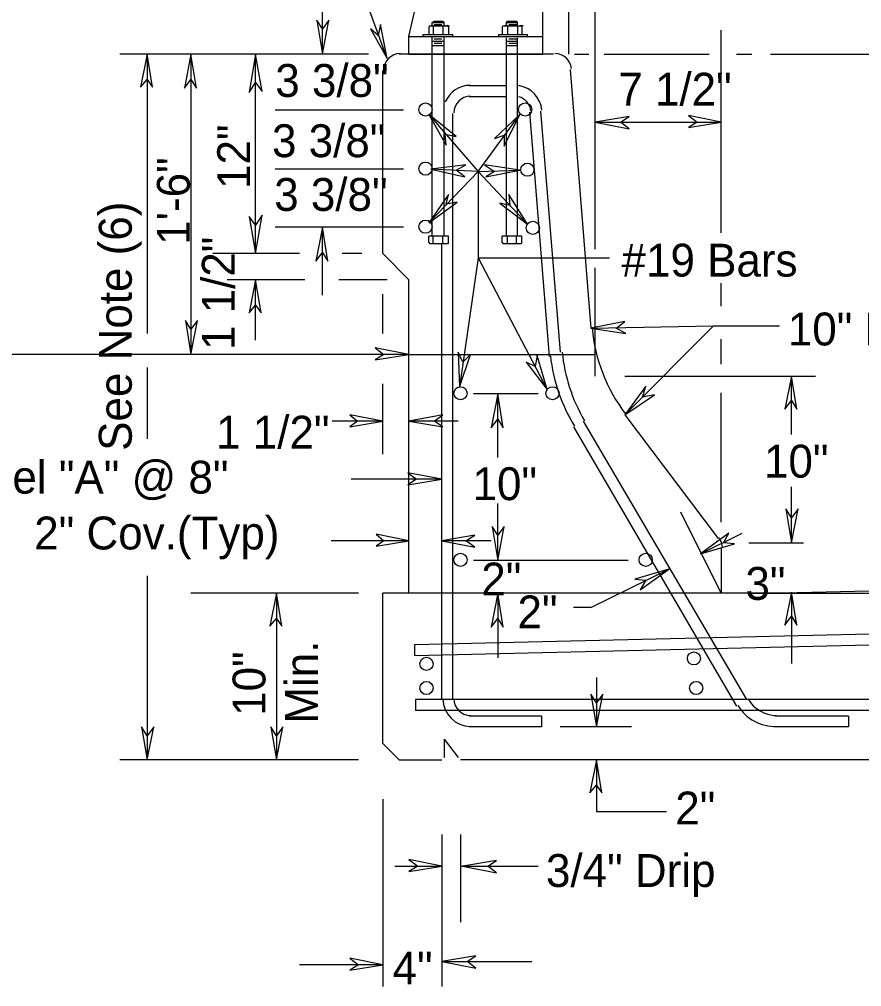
# Model space of a CAD drawing. Extents: x 499999.87 to 500002.82, y 499999.96 to 500001.79.
# Drawn here: x 500000.3331 to 500000.5853, y 500000.271 to 500000.5606 of the extents above; entities that cross this region are included whole.
import ezdxf

# ---------------------------------------------------------------- set-up
doc = ezdxf.new("R2010")
doc.units = 0
for name, color, linetype in [('1', 7, 'Continuous'), ('2', 7, 'Continuous'), ('5', 7, 'Continuous')]:
    doc.layers.add(name, color=color, linetype=linetype)

msp = doc.modelspace()

# ---------------------------------------------------------------- linework, layer by layer
at = {"layer": '1'}
for p, q in [((500000.4498031496, 500000.5554461942), (500000.46030183724, 500000.6017060367)), ((500000.4898293963, 500000.5551181102), (500000.4898293963, 500000.594160105)), ((500000.4898293963, 500000.5551181102), (500000.4898293963, 500000.594160105)), ((500000.4566929134, 500000.5597112861), (500000.45734908135, 500000.5600393701)), ((500000.4566929134, 500000.55872703413), (500000.4566929134, 500000.5597112861)), ((500000.4566929134, 500000.5597112861), (500000.46030183724, 500000.5597112861)), ((500000.45734908135, 500000.5600393701), (500000.45997375326, 500000.5600393701)), ((500000.46030183724, 500000.5597112861), (500000.45997375326, 500000.5600393701)), ((500000.46030183724, 500000.55872703413), (500000.46030183724, 500000.5597112861)), ((500000.4790026247, 500000.5597112861), (500000.4793307087, 500000.5600393701)), ((500000.4790026247, 500000.55872703413), (500000.4790026247, 500000.5597112861)), ((500000.4790026247, 500000.5597112861), (500000.4822834646, 500000.5597112861)), ((500000.4793307087, 500000.5600393701), (500000.4819553806, 500000.5600393701)), ((500000.4822834646, 500000.5597112861), (500000.4819553806, 500000.5600393701)), ((500000.4822834646, 500000.55872703413), (500000.4822834646, 500000.5597112861)), ((500000.4557086614, 500000.55839895015), (500000.4560367454, 500000.55872703413)), ((500000.4557086614, 500000.55839895015), (500000.4557086614, 500000.55610236217)), ((500000.4560367454, 500000.55872703413), (500000.4612860892, 500000.55872703413)), ((500000.45702099736, 500000.55839895015), (500000.45702099736, 500000.55610236217)), ((500000.45734908135, 500000.5590551181), (500000.45964566927, 500000.5590551181)), ((500000.45997375326, 500000.55839895015), (500000.45997375326, 500000.55610236217)), ((500000.4616141732, 500000.55839895015), (500000.4612860892, 500000.55872703413)), ((500000.4616141732, 500000.55839895015), (500000.4616141732, 500000.55610236217)), ((500000.4776902887, 500000.55839895015), (500000.47801837267, 500000.55872703413)), ((500000.4776902887, 500000.55839895015), (500000.4776902887, 500000.55610236217)), ((500000.47801837267, 500000.55872703413), (500000.48326771654, 500000.55872703413)), ((500000.4793307087, 500000.55839895015), (500000.4793307087, 500000.55610236217)), ((500000.47965879267, 500000.5590551181), (500000.4819553806, 500000.5590551181)), ((500000.4822834646, 500000.55839895015), (500000.4822834646, 500000.55610236217)), ((500000.4835958005, 500000.55839895015), (500000.48326771654, 500000.55872703413)), ((500000.4835958005, 500000.55839895015), (500000.4835958005, 500000.55610236217)), ((500000.4498031496, 500000.5554461942), (500000.4898293963, 500000.5554461942)), ((500000.4498031496, 500000.5501968504), (500000.4498031496, 500000.5554461942)), ((500000.45406824147, 500000.55610236217), (500000.4629265092, 500000.55610236217)), ((500000.45406824147, 500000.5554461942), (500000.45406824147, 500000.55610236217)), ((500000.45406824147, 500000.5554461942), (500000.4629265092, 500000.5554461942)), ((500000.4566929134, 500000.5554461942), (500000.46030183724, 500000.5554461942)), ((500000.4566929134, 500000.55413385824), (500000.46030183724, 500000.55413385824)), ((500000.45734908135, 500000.5547900262), (500000.45964566927, 500000.5547900262)), ((500000.4629265092, 500000.5554461942), (500000.4629265092, 500000.55610236217)), ((500000.4767060367, 500000.55610236217), (500000.48523622047, 500000.55610236217)), ((500000.4767060367, 500000.5554461942), (500000.4767060367, 500000.55610236217)), ((500000.4767060367, 500000.5554461942), (500000.48523622047, 500000.5554461942)), ((500000.4790026247, 500000.55413385824), (500000.4822834646, 500000.55413385824)), ((500000.47965879267, 500000.5547900262), (500000.4819553806, 500000.5547900262)), ((500000.48523622047, 500000.5554461942), (500000.48523622047, 500000.55610236217)), ((500000.4898293963, 500000.5501968504), (500000.4898293963, 500000.5554461942)), ((500000.4566929134, 500000.5528215223), (500000.46030183724, 500000.5528215223)), ((500000.45734908135, 500000.55347769026), (500000.45964566927, 500000.55347769026)), ((500000.4790026247, 500000.5528215223), (500000.4822834646, 500000.5528215223)), ((500000.47965879267, 500000.55347769026), (500000.4819553806, 500000.55347769026))]:
    msp.add_line(p, q, dxfattribs=at)
for points in [[(500000.4238845144, 500000.5501968504), (500000.42585301836, 500000.5603674541), (500000.4238845144, 500000.55774278217), (500000.4222440945, 500000.5603674541)], [(500000.4432414698, 500000.5488845144), (500000.44127296587, 500000.5590551181), (500000.4406167979, 500000.5557742782), (500000.43832020997, 500000.55774278217)], [(500000.3713910761, 500000.5501968504), (500000.3694225722, 500000.5403543307), (500000.3713910761, 500000.54265091865), (500000.37303149607, 500000.5403543307)], [(500000.38451443566, 500000.5501968504), (500000.38254593173, 500000.5400262467), (500000.38451443566, 500000.54265091865), (500000.38615485566, 500000.5400262467)], [(500000.4038713911, 500000.5501968504), (500000.40190288716, 500000.53871391073), (500000.4038713911, 500000.5416666667), (500000.405839895, 500000.5390419947)], [(500000.4557086614, 500000.53215223097), (500000.4609580052, 500000.52296587924), (500000.46062992123, 500000.5262467192), (500000.4639107612, 500000.5255905512)], [(500000.4557086614, 500000.53215223097), (500000.4609580052, 500000.52296587924), (500000.46062992123, 500000.5262467192), (500000.4639107612, 500000.5255905512)], [(500000.48293963255, 500000.53215223097), (500000.47539370076, 500000.52493438317), (500000.47834645666, 500000.5259186352), (500000.47834645666, 500000.52263779525)], [(500000.5055774278, 500000.52985564305), (500000.5157480315, 500000.5278871391), (500000.5131233596, 500000.52985564305), (500000.5157480315, 500000.531496063)], [(500000.5433070866, 500000.52985564305), (500000.5334645669, 500000.531824147), (500000.5360892388, 500000.52985564305), (500000.5334645669, 500000.5282152231)], [(500000.4563648294, 500000.5157480315), (500000.4665354331, 500000.5134514436), (500000.4639107612, 500000.5154199475), (500000.46686351707, 500000.51706036745)], [(500000.48293963255, 500000.5154199475), (500000.47244094487, 500000.51706036745), (500000.47539370076, 500000.5150918635), (500000.47276902886, 500000.5134514436)], [(500000.4557086614, 500000.499671916), (500000.46423884516, 500000.5059055118), (500000.4609580052, 500000.5052493438), (500000.4616141732, 500000.5082020997)], [(500000.48523622047, 500000.499343832), (500000.47965879267, 500000.5082020997), (500000.47998687666, 500000.5049212598), (500000.4770341207, 500000.5055774278)], [(500000.4038713911, 500000.4904855643), (500000.405839895, 500000.50196850393), (500000.4038713911, 500000.49901574804), (500000.40190288716, 500000.50164041994)], [(500000.4238845144, 500000.49835958006), (500000.4219160105, 500000.48818897636), (500000.4238845144, 500000.49081364827), (500000.42552493437, 500000.48818897636)], [(500000.4038713911, 500000.48261154856), (500000.40190288716, 500000.47276902886), (500000.4038713911, 500000.4750656168), (500000.405511811, 500000.47276902886)], [(500000.38451443566, 500000.46030183724), (500000.38648293965, 500000.47047244094), (500000.38451443566, 500000.46784776903), (500000.3828740157, 500000.47047244094)], [(500000.38451443566, 500000.46030183724), (500000.38648293965, 500000.47047244094), (500000.38451443566, 500000.46784776903), (500000.3828740157, 500000.47047244094)], [(500000.50426509185, 500000.468175853), (500000.51476377953, 500000.4665354331), (500000.51181102364, 500000.468175853), (500000.51443569554, 500000.47014435695)], [(500000.4498031496, 500000.46030183724), (500000.4396325459, 500000.4622703412), (500000.44225721783, 500000.46030183724), (500000.4396325459, 500000.4586614173)], [(500000.46489501314, 500000.4504593176), (500000.468175853, 500000.46030183724), (500000.4658792651, 500000.4580052493), (500000.46456692915, 500000.4609580052)], [(500000.49114173226, 500000.4498031496), (500000.48818897636, 500000.45997375326), (500000.4875328084, 500000.4566929134), (500000.4849081365, 500000.4580052493)], [(500000.56430446194, 500000.4537401575), (500000.562335958, 500000.4438976378), (500000.56430446194, 500000.4465223097), (500000.5659448819, 500000.4438976378)], [(500000.51443569554, 500000.44225721783), (500000.5232939632, 500000.4481627297), (500000.51968503935, 500000.4475065617), (500000.5206692913, 500000.4507874016)], [(500000.4763779527, 500000.44849081367), (500000.4744094488, 500000.43832020997), (500000.4763779527, 500000.4409448819), (500000.47801837267, 500000.43832020997)], [(500000.44192913384, 500000.4402887139), (500000.4320866142, 500000.44225721783), (500000.4343832021, 500000.4402887139), (500000.4320866142, 500000.43864829396)], [(500000.4498031496, 500000.4402887139), (500000.45997375326, 500000.43864829396), (500000.45734908135, 500000.4402887139), (500000.45997375326, 500000.44225721783)], [(500000.45964566927, 500000.42290026246), (500000.44947506563, 500000.4248687664), (500000.45209973754, 500000.42290026246), (500000.44947506563, 500000.4212598425)], [(500000.56430446194, 500000.4038713911), (500000.56627296587, 500000.4140419947), (500000.56430446194, 500000.4114173228), (500000.562664042, 500000.4140419947)], [(500000.4498031496, 500000.40452755906), (500000.4399606299, 500000.406496063), (500000.44225721783, 500000.40452755906), (500000.4399606299, 500000.4028871391)], [(500000.45964566927, 500000.40452755906), (500000.469488189, 500000.40255905513), (500000.46686351707, 500000.40452755906), (500000.469488189, 500000.406167979)], [(500000.4763779527, 500000.3986220472), (500000.47834645666, 500000.4087926509), (500000.4763779527, 500000.406167979), (500000.4747375328, 500000.4087926509)], [(500000.5370734908, 500000.4005905512), (500000.5472440945, 500000.4035433071), (500000.5439632546, 500000.4038713911), (500000.54560367455, 500000.406824147)], [(500000.52755905513, 500000.3959973753), (500000.51738845144, 500000.3930446194), (500000.5206692913, 500000.3927165354), (500000.5190288714, 500000.38976377953)], [(500000.41010498686, 500000.38877952757), (500000.40813648293, 500000.37893700786), (500000.41010498686, 500000.3812335958), (500000.4117454068, 500000.37893700786)], [(500000.4763779527, 500000.38877952757), (500000.4744094488, 500000.3786089239), (500000.4763779527, 500000.3812335958), (500000.47801837267, 500000.3786089239)], [(500000.56430446194, 500000.38910761155), (500000.562335958, 500000.37926509185), (500000.56430446194, 500000.38188976375), (500000.5659448819, 500000.37926509185)], [(500000.5059055118, 500000.3487532808), (500000.5078740157, 500000.3585958005), (500000.5059055118, 500000.3559711286), (500000.50426509185, 500000.3585958005)], [(500000.3713910761, 500000.3389107612), (500000.37335958006, 500000.3487532808), (500000.3713910761, 500000.3461286089), (500000.3697506562, 500000.3487532808)], [(500000.41010498686, 500000.3389107612), (500000.4120734908, 500000.3487532808), (500000.41010498686, 500000.3461286089), (500000.4084645669, 500000.3487532808)], [(500000.5059055118, 500000.3389107612), (500000.50393700786, 500000.32906824147), (500000.5059055118, 500000.3313648294), (500000.50754593173, 500000.32906824147)], [(500000.45964566927, 500000.3070866142), (500000.4498031496, 500000.3090551181), (500000.4524278215, 500000.3070866142), (500000.4498031496, 500000.3054461942)], [(500000.4658792651, 500000.3070866142), (500000.47604986874, 500000.3051181102), (500000.47342519683, 500000.3070866142), (500000.47604986874, 500000.30872703413)], [(500000.44192913384, 500000.27755905513), (500000.4320866142, 500000.27952755906), (500000.4347112861, 500000.27755905513), (500000.4320866142, 500000.2759186352)], [(500000.45964566927, 500000.2785433071), (500000.46981627296, 500000.27657480317), (500000.46719160106, 500000.2785433071), (500000.46981627296, 500000.28018372704)]]:
    msp.add_lwpolyline(points, close=True, dxfattribs=at)
for centre, radius, start, end in [((500000.45677023905, 500000.55750342575), 0.001287035243597604, 54.716869444444455, 125.29714444444448), ((500000.4590004806, 500000.55363922263), 0.005134272976618539, 73.16666388888893, 106.83333888888893), ((500000.46123072214, 500000.55750342575), 0.0012865906615943765, 54.702858333333324, 125.29714444444443), ((500000.478895651, 500000.55750342575), 0.001287035243597604, 54.716869444444455, 125.29714444444448), ((500000.48112589255, 500000.55363922263), 0.005134272976618539, 73.16666388888893, 106.83333888888893), ((500000.4833561341, 500000.55750342575), 0.0012865906615943765, 54.702858333333324, 125.29714444444443)]:
    msp.add_arc(centre, radius, start, end, dxfattribs=at)
at = {"layer": '2'}
for p, q in [((500000.4566929134, 500000.49573490815), (500000.4566929134, 500000.5554461942)), ((500000.46030183724, 500000.49573490815), (500000.46030183724, 500000.5554461942)), ((500000.4790026247, 500000.49573490815), (500000.4790026247, 500000.5551181102)), ((500000.4822834646, 500000.49573490815), (500000.4822834646, 500000.5551181102)), ((500000.4931102362, 500000.5501968504), (500000.44685039367, 500000.5501968504)), ((500000.4498031496, 500000.5501968504), (500000.4898293963, 500000.5501968504)), ((500000.44192913384, 500000.4904855643), (500000.44192913384, 500000.54527559056)), ((500000.49803149607, 500000.54560367455), (500000.50426509185, 500000.468175853)), ((500000.4790026247, 500000.54068241466), (500000.46784776903, 500000.54068241466)), ((500000.4790026247, 500000.5374015748), (500000.46784776903, 500000.5374015748)), ((500000.4629265092, 500000.3569553806), (500000.4629265092, 500000.53248031496)), ((500000.48589238845, 500000.53280839894), (500000.49179790023, 500000.45964566927)), ((500000.4891732283, 500000.53313648293), (500000.4950787402, 500000.4609580052)), ((500000.4557086614, 500000.49376640416), (500000.4557086614, 500000.49573490815)), ((500000.4616141732, 500000.49573490815), (500000.4557086614, 500000.49573490815)), ((500000.4557086614, 500000.49376640416), (500000.4560367454, 500000.4934383202)), ((500000.4612860892, 500000.4934383202), (500000.4560367454, 500000.4934383202)), ((500000.45702099736, 500000.4934383202), (500000.45702099736, 500000.49573490815)), ((500000.45964566927, 500000.3569553806), (500000.45964566927, 500000.4934383202)), ((500000.45997375326, 500000.4934383202), (500000.45997375326, 500000.49573490815)), ((500000.4616141732, 500000.49376640416), (500000.4612860892, 500000.4934383202)), ((500000.4616141732, 500000.49376640416), (500000.4616141732, 500000.49573490815)), ((500000.4776902887, 500000.49376640416), (500000.4776902887, 500000.49573490815)), ((500000.4835958005, 500000.49573490815), (500000.4776902887, 500000.49573490815)), ((500000.4776902887, 500000.49376640416), (500000.47801837267, 500000.4934383202)), ((500000.48326771654, 500000.4934383202), (500000.47801837267, 500000.4934383202)), ((500000.4793307087, 500000.4934383202), (500000.4793307087, 500000.49573490815)), ((500000.4819553806, 500000.4934383202), (500000.4819553806, 500000.49573490815)), ((500000.4835958005, 500000.49376640416), (500000.48326771654, 500000.4934383202)), ((500000.4835958005, 500000.49376640416), (500000.4835958005, 500000.49573490815)), ((500000.44192913384, 500000.4904855643), (500000.4498031496, 500000.48261154856)), ((500000.4498031496, 500000.38877952757), (500000.4498031496, 500000.48261154856)), ((500000.4498031496, 500000.46030183724), (500000.5055774278, 500000.46030183724)), ((500000.51443569554, 500000.44225721783), (500000.54232283466, 500000.40518372704)), ((500000.49901574804, 500000.43864829396), (500000.54790026246, 500000.35498687666)), ((500000.50196850393, 500000.4402887139), (500000.55085301836, 500000.3569553806)), ((500000.5433070866, 500000.40223097114), (500000.5433070866, 500000.38877952757)), ((500000.7030839895, 500000.39206036745), (500000.56167979003, 500000.38877952757)), ((500000.56167979003, 500000.38877952757), (500000.44192913384, 500000.38877952757)), ((500000.44192913384, 500000.343832021), (500000.44192913384, 500000.38877952757)), ((500000.4629265092, 500000.3569553806), (500000.4629265092, 500000.38877952757)), ((500000.7030839895, 500000.37926509185), (500000.45144356956, 500000.37335958006)), ((500000.7030839895, 500000.37598425196), (500000.45144356956, 500000.3700787402)), ((500000.45144356956, 500000.37335958006), (500000.45144356956, 500000.3700787402)), ((500000.45177165355, 500000.3569553806), (500000.45177165355, 500000.3536745407)), ((500000.7027559055, 500000.3569553806), (500000.45177165355, 500000.3569553806)), ((500000.7027559055, 500000.3536745407), (500000.45177165355, 500000.3536745407)), ((500000.4895013123, 500000.3520341207), (500000.46784776903, 500000.3520341207)), ((500000.4895013123, 500000.3520341207), (500000.4895013123, 500000.3487532808)), ((500000.5813648294, 500000.3520341207), (500000.5593832021, 500000.3520341207)), ((500000.5813648294, 500000.3520341207), (500000.5813648294, 500000.3487532808)), ((500000.4895013123, 500000.3487532808), (500000.46784776903, 500000.3487532808)), ((500000.5813648294, 500000.3487532808), (500000.5593832021, 500000.3487532808)), ((500000.44192913384, 500000.343832021), (500000.44685039367, 500000.3389107612)), ((500000.46030183724, 500000.34514435695), (500000.46030183724, 500000.33956692915)), ((500000.46030183724, 500000.34514435695), (500000.46456692915, 500000.33956692915)), ((500000.44685039367, 500000.3389107612), (500000.45964566927, 500000.3389107612)), ((500000.6774934383, 500000.3389107612), (500000.4652230971, 500000.3389107612))]:
    msp.add_line(p, q, dxfattribs=at)
for centre in [(500000.45473283523, 500000.53364742186), (500000.4845884782, 500000.53364742186), (500000.45473283523, 500000.51593088644), (500000.4852446462, 500000.51560280245), (500000.45473283523, 500000.49854243494), (500000.4868850662, 500000.49821435096), (500000.46523152286, 500000.44867366855), (500000.492790578, 500000.44867366855), (500000.46523152286, 500000.39880490216), (500000.5206777171, 500000.39880490216), (500000.4550609192, 500000.36763692315), (500000.53511341265, 500000.3692773431), (500000.4550609192, 500000.3604190754), (500000.53576958063, 500000.3604190754)]:
    msp.add_circle(centre, 0.0019685039370078736, dxfattribs=at)
for centre, radius, start, end in [((500000.44718690345, 500000.54545844544), 0.004921259842519685, 90, 180), ((500000.49351170886, 500000.54545844544), 0.004921259842519685, 4.763641666666658, 90), ((500000.46818427875, 500000.5326631699), 0.008202099737532808, 90, 156.9260805555556), ((500000.4814066477, 500000.5326631699), 0.008202099737532808, 5.194427777777776, 81.49308333333335), ((500000.46818427875, 500000.5326631699), 0.004921259842519685, 90, 180), ((500000.4814066477, 500000.5326631699), 0.004921259842519685, 5.1944277777778325, 75.72666666666669), ((500000.5542786037, 500000.4727302139), 0.049868766404199474, 185.19442777777778, 217.30394722222223), ((500000.5430956188, 500000.4656071845), 0.051287793059247196, 186.46932500000003, 211.47149166666668), ((500000.5452994423, 500000.4657947883), 0.049868766404199474, 185.5275388888889, 210.52970555555555), ((500000.5386567197, 500000.4023919538), 0.0049868766404199474, 0, 36.86989722222222), ((500000.46818427875, 500000.3571382355), 0.008202099737532808, 180, 270), ((500000.46818427875, 500000.3571382355), 0.004921259842519685, 180, 270), ((500000.55985412, 500000.36205949535), 0.009842519685039366, 209.74488055555557, 270), ((500000.5594162488, 500000.3620623223), 0.01313348791843656, 211.6554777777778, 271.91059722222224)]:
    msp.add_arc(centre, radius, start, end, dxfattribs=at)
at = {"layer": '5'}
for p, q in [((500000.4977034121, 500000.5501968504), (500000.4977034121, 500000.6062992126)), ((500000.4432414698, 500000.5488845144), (500000.4320866142, 500000.57939632545)), ((500000.5055774278, 500000.49179790023), (500000.5055774278, 500000.5715223097)), ((500000.4238845144, 500000.5501968504), (500000.4238845144, 500000.5708661417)), ((500000.5433070866, 500000.4967191601), (500000.5433070866, 500000.5574146982)), ((500000.3966535433, 500000.5501968504), (500000.36318897636, 500000.5501968504)), ((500000.3713910761, 500000.5501968504), (500000.3713910761, 500000.4665354331)), ((500000.38451443566, 500000.5501968504), (500000.38451443566, 500000.46030183724)), ((500000.4124015748, 500000.5501968504), (500000.3910761155, 500000.5501968504)), ((500000.4038713911, 500000.4904855643), (500000.4038713911, 500000.5501968504)), ((500000.437664042, 500000.5501968504), (500000.4097769029, 500000.5501968504)), ((500000.499343832, 500000.5501968504), (500000.5036089239, 500000.5501968504)), ((500000.5082020997, 500000.5501968504), (500000.5396981627, 500000.5501968504)), ((500000.54790026246, 500000.5501968504), (500000.5524934383, 500000.5501968504)), ((500000.55807086616, 500000.5501968504), (500000.69685039367, 500000.5501968504)), ((500000.4481627297, 500000.5334645669), (500000.4097769029, 500000.5334645669)), ((500000.4557086614, 500000.53215223097), (500000.47047244094, 500000.5150918635)), ((500000.47047244094, 500000.5150918635), (500000.48293963255, 500000.53215223097)), ((500000.5055774278, 500000.52985564305), (500000.5433070866, 500000.52985564305)), ((500000.4481627297, 500000.5157480315), (500000.4097769029, 500000.5157480315)), ((500000.47047244094, 500000.5150918635), (500000.4557086614, 500000.499671916)), ((500000.47047244094, 500000.5150918635), (500000.4563648294, 500000.5157480315)), ((500000.47047244094, 500000.5150918635), (500000.48293963255, 500000.5154199475)), ((500000.47047244094, 500000.5150918635), (500000.48523622047, 500000.499343832)), ((500000.47047244094, 500000.5150918635), (500000.47047244094, 500000.4891732283)), ((500000.4481627297, 500000.49835958006), (500000.4097769029, 500000.49835958006)), ((500000.4238845144, 500000.47801837267), (500000.4238845144, 500000.49835958006)), ((500000.4169947507, 500000.4904855643), (500000.3910761155, 500000.4904855643)), ((500000.43569553806, 500000.4904855643), (500000.4297900262, 500000.4904855643)), ((500000.47047244094, 500000.4891732283), (500000.46489501314, 500000.4504593176)), ((500000.47047244094, 500000.4891732283), (500000.5098425197, 500000.4891732283)), ((500000.47047244094, 500000.4891732283), (500000.49114173226, 500000.4498031496)), ((500000.5055774278, 500000.4537401575), (500000.5055774278, 500000.48622047243)), ((500000.4186351706, 500000.48261154856), (500000.39534120733, 500000.48261154856)), ((500000.4038713911, 500000.46456692915), (500000.4038713911, 500000.48261154856)), ((500000.4432414698, 500000.48261154856), (500000.42880577425, 500000.48261154856)), ((500000.42913385824, 500000.4839238845), (500000.42913385824, 500000.4839238845)), ((500000.5433070866, 500000.4747375328), (500000.5433070866, 500000.4816272966)), ((500000.44192913384, 500000.4665354331), (500000.44192913384, 500000.47834645666)), ((500000.50426509185, 500000.468175853), (500000.5410104987, 500000.468832021)), ((500000.51443569554, 500000.44225721783), (500000.5410104987, 500000.468832021)), ((500000.5410104987, 500000.468832021), (500000.56069553806, 500000.468832021)), ((500000.5433070866, 500000.45734908135), (500000.5433070866, 500000.46489501314)), ((500000.4498031496, 500000.46030183724), (500000.2683727034, 500000.46030183724)), ((500000.3713910761, 500000.4563648294), (500000.3713910761, 500000.4350393701)), ((500000.51443569554, 500000.4537401575), (500000.5715223097, 500000.4537401575)), ((500000.56430446194, 500000.43635170604), (500000.56430446194, 500000.4537401575)), ((500000.44192913384, 500000.43864829396), (500000.44192913384, 500000.45144356956)), ((500000.44192913384, 500000.4304461942), (500000.44192913384, 500000.4475065617)), ((500000.48851706035, 500000.44849081367), (500000.469160105, 500000.44849081367)), ((500000.4763779527, 500000.4294619422), (500000.4763779527, 500000.44849081367)), ((500000.5433070866, 500000.41010498686), (500000.5433070866, 500000.44881889765)), ((500000.44192913384, 500000.4402887139), (500000.4268372703, 500000.4402887139)), ((500000.46456692915, 500000.4402887139), (500000.4498031496, 500000.4402887139)), ((500000.45964566927, 500000.42290026246), (500000.43253729265, 500000.42290026246)), ((500000.56430446194, 500000.4038713911), (500000.56430446194, 500000.42060367455)), ((500000.4763779527, 500000.3986220472), (500000.4763779527, 500000.41568241466)), ((500000.5433070866, 500000.38877952757), (500000.531167979, 500000.41305774276)), ((500000.5370734908, 500000.4005905512), (500000.5495406824, 500000.406824147)), ((500000.4498031496, 500000.40452755906), (500000.42650918633, 500000.40452755906)), ((500000.4744094488, 500000.40452755906), (500000.45964566927, 500000.40452755906)), ((500000.55150918633, 500000.4038713911), (500000.5679133858, 500000.4038713911)), ((500000.5154199475, 500000.3986220472), (500000.469160105, 500000.3986220472)), ((500000.50426509185, 500000.38451443566), (500000.52755905513, 500000.3959973753)), ((500000.3713910761, 500000.3940288714), (500000.3713910761, 500000.3389107612)), ((500000.4347112861, 500000.38877952757), (500000.38451443566, 500000.38877952757)), ((500000.41010498686, 500000.38877952757), (500000.41010498686, 500000.3389107612)), ((500000.4763779527, 500000.38877952757), (500000.4763779527, 500000.3694225722)), ((500000.5518372703, 500000.38877952757), (500000.69685039367, 500000.38877952757)), ((500000.5518372703, 500000.38877952757), (500000.5679133858, 500000.38877952757)), ((500000.5600393701, 500000.38877952757), (500000.69685039367, 500000.38877952757)), ((500000.56430446194, 500000.38910761155), (500000.56430446194, 500000.3677821522)), ((500000.50426509185, 500000.38451443566), (500000.49901574804, 500000.38451443566)), ((500000.5059055118, 500000.36351706035), (500000.5059055118, 500000.3487532808)), ((500000.5164041995, 500000.3487532808), (500000.4950787402, 500000.3487532808)), ((500000.4347112861, 500000.3389107612), (500000.36318897636, 500000.3389107612)), ((500000.5059055118, 500000.3389107612), (500000.5059055118, 500000.32349081367)), ((500000.44192913384, 500000.32709973754), (500000.44192913384, 500000.2709973753)), ((500000.5059055118, 500000.32349081367), (500000.52690288716, 500000.32349081367)), ((500000.45964566927, 500000.31660104985), (500000.45964566927, 500000.2709973753)), ((500000.4652230971, 500000.31660104985), (500000.4652230971, 500000.2903543307)), ((500000.4455380577, 500000.3070866142), (500000.45964566927, 500000.3070866142)), ((500000.4652230971, 500000.3070866142), (500000.48851706035, 500000.3070866142)), ((500000.44192913384, 500000.27755905513), (500000.4169947507, 500000.27755905513)), ((500000.45964566927, 500000.2785433071), (500000.4865485564, 500000.2785433071))]:
    msp.add_line(p, q, dxfattribs=at)

# ---------------------------------------------------------------- texts
for s, p in [('3 3/8"', (500000.4097769029, 500000.5374015748)), ('7 1/2"', (500000.5124671916, 500000.5347769029)), ('3 3/8"', (500000.4087926509, 500000.51935695537)), ('3 3/8"', (500000.4094488189, 500000.5032808399)), ('#19 Bars', (500000.5134514436, 500000.4835958005)), ('10" Rad.', (500000.56322806777, 500000.4629928278)), ('1 1/2"', (500000.39206036745, 500000.4320866142)), ('10"', (500000.55608862074, 500000.4234108353)), ('#16 Reinforcement Steel "A" @ 8"', (500000.1964522758, 500000.4186351706)), ('10"', (500000.468832021, 500000.4166666667)), ('2" Cov.(Typ)', (500000.33759842516, 500000.40190288716)), ('2"', (500000.4714566929, 500000.3881233596)), ('3"', (500000.55052493437, 500000.38681102364)), ('2"', (500000.4822834646, 500000.3782808399)), ('2"', (500000.52952755906, 500000.31955380575)), ('3/4" Drip', (500000.49081364827, 500000.30085301836)), ('4"', (500000.44488188974, 500000.2716535433))]:
    msp.add_text(s, height=0.00984251968503937, dxfattribs=at).set_placement(p)
for s, p in [('12"', (500000.40223097114, 500000.5098425197)), ('1\'-6"', (500000.3841863517, 500000.4931102362)), ('See Note (6)', (500000.36679790023, 500000.43143044616)), ('1 1/2"', (500000.39763779525, 500000.4616141732)), ('Min.', (500000.4225721785, 500000.3497375328)), (' 10"', (500000.406824147, 500000.34842519683))]:
    msp.add_text(s, height=0.00984251968503937, rotation=90, dxfattribs=at).set_placement(p)

doc.saveas('drawing.dxf')
